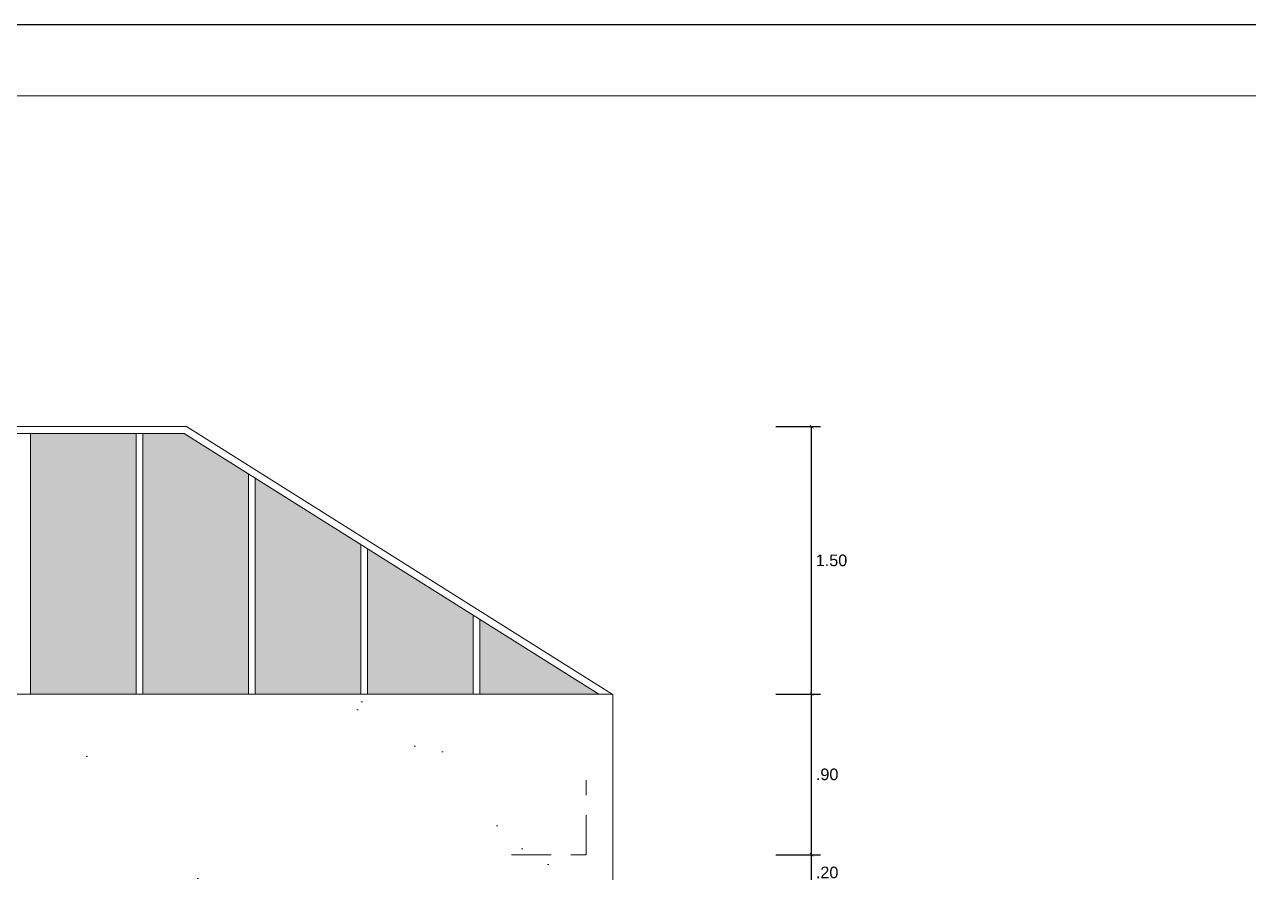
# Model space of a CAD drawing. Header units: millimetres. Extents: x 2033 to 2295, y 1536 to 1691.
# Drawn here: x 2142.77 to 2149.63, y 1633.47 to 1638.22 of the extents above; entities that cross this region are included whole.
import ezdxf

# ---------------------------------------------------------------- set-up
doc = ezdxf.new("R2010")
doc.units = ezdxf.units.MM
doc.linetypes.add('HIDDEN2', pattern=[4.7625, 3.175, -1.5875])
doc.layers.get('Defpoints').update_dxf_attribs({"color": 164})
for name, color, linetype, lineweight in [('cotas', 251, 'Continuous', 15), ('Detalles', 245, 'Continuous', 13), ('murolejos', 73, 'Continuous', 18), ('NPT', 63, 'Continuous', 15), ('PROYECCIONES', 127, 'HIDDEN2', 5), ('Puertas y ventanas', 163, 'Continuous', 5), ('Texturas', 8, 'Continuous', 0)]:
    doc.layers.add(name, color=color, linetype=linetype, lineweight=lineweight)
doc.styles.get("Standard").update_dxf_attribs({"font": 'arial.ttf'})
doc.dimstyles.new('Aritek', dxfattribs={"dimtxt": 0.065, "dimasz": 0.02, "dimexe": 0.05, "dimexo": 0.15, "dimgap": 0.03, "dimtad": 2, "dimtih": 1, "dimtoh": 1, "dimzin": 4, "dimdsep": 46, "dimtxsty": 'Standard', "dimblk": 'ARCHTICK', "dimcen": 0.1, "dimclrt": 7, "dimadec": 0, "dimazin": 0, "dimtfac": 1, "dimtmove": 2, "dimatfit": 1, "dimldrblk": 'DOTSMALL', "dimfxl": 0.2, "dimfxlon": 1, "dimarcsym": 0})

# ---------------------------------------------------------------- blocks, each defined once
blk = doc.blocks.new('_ArchTick')
at = {"color": 0, "linetype": 'ByBlock', "const_width": 0.15}
blk.add_lwpolyline([(-0.5, -0.5), (0.5, 0.5)], dxfattribs=at)
blk = doc.blocks.new('*D243')
at = {"layer": 'cotas', "color": 0, "lineweight": -2, "transparency": 16777216}
for p, q in [((2146.9814, 1633.5653), (2147.2314, 1633.5653)), ((2147.1814, 1633.3653), (2147.1814, 1633.5653)), ((2146.9814, 1633.3653), (2147.2314, 1633.3653))]:
    blk.add_line(p, q, dxfattribs=at)
at = {"layer": 'Defpoints', "color": 0, "transparency": 16777216}
for p in [(2145.9161, 1633.5653), (2147.1814, 1633.5653), (2145.9161, 1633.3653)]:
    blk.add_point(p, dxfattribs=at)
at = {"layer": 'cotas', "color": 0, "lineweight": -2, "transparency": 16777216, "xscale": 0.02, "yscale": 0.02, "zscale": 0.02}
for p, rotation in [((2147.1814, 1633.5653), 90), ((2147.1814, 1633.3653), 270)]:
    blk.add_blockref('_ArchTick', p, dxfattribs=dict(at, rotation=rotation))
at = {"layer": 'cotas', "color": 7, "transparency": 16777216, "insert": (2147.2682, 1633.4653), "char_height": 0.065, "attachment_point": 5}
blk.add_mtext('.20', dxfattribs=at)
blk = doc.blocks.new('_DotSmall')
at = {"color": 0, "linetype": 'ByBlock', "const_width": 0.5}
blk.add_lwpolyline([(-0.0625, 0, 1), (0.0625, 0, 1)], format="xyb", close=True, dxfattribs=at)
blk = doc.blocks.new('*D244')
at = {"layer": 'cotas', "color": 0, "lineweight": -2, "transparency": 16777216}
for p, q in [((2146.9814, 1634.4653), (2147.2314, 1634.4653)), ((2147.1814, 1633.5653), (2147.1814, 1634.4653)), ((2146.9814, 1633.5653), (2147.2314, 1633.5653))]:
    blk.add_line(p, q, dxfattribs=at)
at = {"layer": 'Defpoints', "color": 0, "transparency": 16777216}
for p in [(2146.0657, 1634.4653), (2147.1814, 1634.4653), (2145.9161, 1633.5653)]:
    blk.add_point(p, dxfattribs=at)
at = {"layer": 'cotas', "color": 0, "lineweight": -2, "transparency": 16777216, "xscale": 0.02, "yscale": 0.02, "zscale": 0.02}
for p, rotation in [((2147.1814, 1634.4653), 90), ((2147.1814, 1633.5653), 270)]:
    blk.add_blockref('_ArchTick', p, dxfattribs=dict(at, rotation=rotation))
at = {"layer": 'cotas', "color": 7, "transparency": 16777216, "insert": (2147.2682, 1634.0153), "char_height": 0.065, "attachment_point": 5}
blk.add_mtext('.90', dxfattribs=at)
blk = doc.blocks.new('*D245')
at = {"layer": 'cotas', "color": 0, "lineweight": -2, "transparency": 16777216}
for p, q in [((2146.9814, 1635.9653), (2147.2314, 1635.9653)), ((2147.1814, 1634.4653), (2147.1814, 1635.9653)), ((2146.9814, 1634.4653), (2147.2314, 1634.4653))]:
    blk.add_line(p, q, dxfattribs=at)
at = {"layer": 'Defpoints', "color": 0, "transparency": 16777216}
for p in [(2143.6764, 1635.9653), (2147.1814, 1635.9653), (2146.0657, 1634.4653)]:
    blk.add_point(p, dxfattribs=at)
at = {"layer": 'cotas', "color": 0, "lineweight": -2, "transparency": 16777216, "xscale": 0.02, "yscale": 0.02, "zscale": 0.02}
for p, rotation in [((2147.1814, 1635.9653), 90), ((2147.1814, 1634.4653), 270)]:
    blk.add_blockref('_ArchTick', p, dxfattribs=dict(at, rotation=rotation))
at = {"layer": 'cotas', "color": 7, "transparency": 16777216, "insert": (2147.2926, 1635.2153), "char_height": 0.065, "attachment_point": 5}
blk.add_mtext('1.50', dxfattribs=at)

msp = doc.modelspace()

# ---------------------------------------------------------------- hatches: boundary and pattern name
at = {"layer": 'Puertas y ventanas'}
h = msp.add_hatch(color=256, dxfattribs=at)
h.set_gradient(color1=(163, 209, 255), one_color=1, tint=1)
h.paths.add_polyline_path([(2142.8014, 1634.4653), (2143.3934, 1634.4653), (2143.3934, 1635.5929), (2143.3934, 1635.9273), (2142.8014, 1635.9273)])
h.paths.add_polyline_path([(2144.0234, 1635.7), (2143.6617, 1635.9273), (2143.4314, 1635.9273), (2143.4314, 1635.5929), (2143.4314, 1634.4653), (2144.0234, 1634.4653)])
h.paths.add_polyline_path([(2144.0614, 1634.4653), (2144.6534, 1634.4653), (2144.6534, 1635.3041), (2144.0614, 1635.6761), (2144.0614, 1635.5929)])
h.paths.add_polyline_path([(2144.6914, 1634.4653), (2145.2834, 1634.4653), (2145.2834, 1634.9082), (2144.6914, 1635.2802)])
h.paths.add_polyline_path([(2145.9134, 1634.4653), (2145.9883, 1634.4653), (2145.3214, 1634.8843), (2145.3214, 1634.4653)])
at = {"layer": 'Texturas'}
h = msp.add_hatch(dxfattribs=at)
h.set_pattern_fill('AR-SAND', color=256, scale=0.03, style=0)
h.set_pattern_definition([(37.5, (0.3077, -47.7463), (-0.04800094, 1.4682397), [0, -1.15824, 0, -1.2954, 0, -1.23825]), (7.5, (0.3077, -47.7463), (1.3485698, 2.1504753), [0, -0.62484, 0, -1.04394, 0, -0.40005]), (327.5, (-0.6296, -47.7463), (2.3729771, 0.00431155), [0, -0.381, 0, -1.3716, 0, -1.7907]), (317.5, (-0.6296, -47.7463), (2.2906694, 0.668788), [0, -0.1905, 0, -0.89916, 0, -1.0287])])
h.paths.add_polyline_path([(2146.0661, 1630.7653), (2146.0634, 1634.4653), (2142.3657, 1634.4653), (2142.3657, 1630.7653)])
h.paths.add_polyline_path([(2143.3407, 1631.8653), (2143.3407, 1633.3653), (2145.3407, 1633.3653), (2145.3407, 1631.8653)], flags=16)
h.paths.add_polyline_path([(2143.3607, 1631.8853), (2143.3607, 1633.3453), (2144.3207, 1633.3453), (2144.3207, 1631.8853)], flags=0)
h.paths.add_polyline_path([(2144.3607, 1631.8853), (2144.3607, 1633.3453), (2145.3207, 1633.3453), (2145.3207, 1631.8853)], flags=0)

# ---------------------------------------------------------------- linework, layer by layer
at = {"layer": 'Defpoints'}
msp.add_lwpolyline([(2134.8853, 1638.2203), (2162.8853, 1638.2203), (2162.8853, 1610.5779), (2134.8853, 1610.5779)], close=True, dxfattribs=at)
at = {"layer": 'Detalles'}
msp.add_line((2142.9776, 1634.4653), (2142.9335, 1634.4653), dxfattribs=at)
at = {"layer": 'murolejos'}
for p, q in [((2142.3657, 1634.4653), (2146.0634, 1634.4653)), ((2146.0657, 1634.4653), (2146.0661, 1630.7653))]:
    msp.add_line(p, q, dxfattribs=at)
at = {"layer": 'NPT'}
msp.add_lwpolyline([(2135.2853, 1637.8203), (2162.4853, 1637.8203), (2162.4853, 1610.9779), (2135.2853, 1610.9779)], close=True, dxfattribs=at)
at = {"layer": 'PROYECCIONES', "linetype": 'HIDDEN2', "ltscale": 0.07}
for p, q in [((2145.9161, 1633.5653), (2145.9161, 1633.9835)), ((2145.4979, 1633.5653), (2145.9161, 1633.5653))]:
    msp.add_line(p, q, dxfattribs=at)
at = {"layer": 'Puertas y ventanas'}
for p, q in [((2142.6958, 1635.9653), (2143.6764, 1635.9653)), ((2146.0634, 1634.4653), (2143.6764, 1635.9653)), ((2142.6958, 1635.9273), (2143.6617, 1635.9273)), ((2142.8014, 1634.4653), (2142.8014, 1635.9273)), ((2143.3934, 1635.5929), (2143.3934, 1635.9273)), ((2143.4314, 1635.5929), (2143.4314, 1635.9273)), ((2145.9883, 1634.4653), (2143.6617, 1635.9273)), ((2144.0234, 1634.4653), (2144.0234, 1635.7)), ((2144.0234, 1635.5929), (2144.0234, 1635.7)), ((2144.0614, 1634.4653), (2144.0614, 1635.6761)), ((2144.0614, 1635.5929), (2144.0614, 1635.6761)), ((2144.0614, 1634.4653), (2144.0614, 1635.6761)), ((2144.0614, 1635.5929), (2144.0614, 1635.6761)), ((2144.0614, 1634.4653), (2144.0614, 1635.6761)), ((2144.0614, 1635.5929), (2144.0614, 1635.6761)), ((2143.3934, 1634.4653), (2143.3934, 1635.5929)), ((2143.4314, 1634.4653), (2143.4314, 1635.5929)), ((2144.6534, 1634.4653), (2144.6534, 1635.3041)), ((2144.6914, 1634.4653), (2144.6914, 1635.2802)), ((2145.2834, 1634.4653), (2145.2834, 1634.9082)), ((2145.3214, 1634.4653), (2145.3214, 1634.8843))]:
    msp.add_line(p, q, dxfattribs=at)
at = {"layer": 'Puertas y ventanas', "linetype": 'Continuous', "ltscale": 0.07}
msp.add_line((2145.3214, 1634.4653), (2145.3214, 1634.8843), dxfattribs=at)

# ---------------------------------------------------------------- dimensions: what is measured, and where the dimension line sits
at = {"layer": 'cotas'}
for base, p1, p2, picture, middle in [((2147.1814, 1635.9653), (2146.0657, 1634.4653), (2143.6764, 1635.9653), '*D245', (2147.2926, 1635.2153)), ((2147.1814, 1634.4653), (2145.9161, 1633.5653), (2146.0657, 1634.4653), '*D244', (2147.2682, 1634.0153)), ((2147.1814, 1633.5653), (2145.9161, 1633.3653), (2145.9161, 1633.5653), '*D243', (2147.2682, 1633.4653))]:
    dim = msp.add_linear_dim(base=base, p1=p1, p2=p2, angle=90, dimstyle='Aritek', dxfattribs=at)
    dim.commit()
    dim.dimension.update_dxf_attribs({"geometry": picture, "text_midpoint": middle})

doc.saveas('drawing.dxf')
